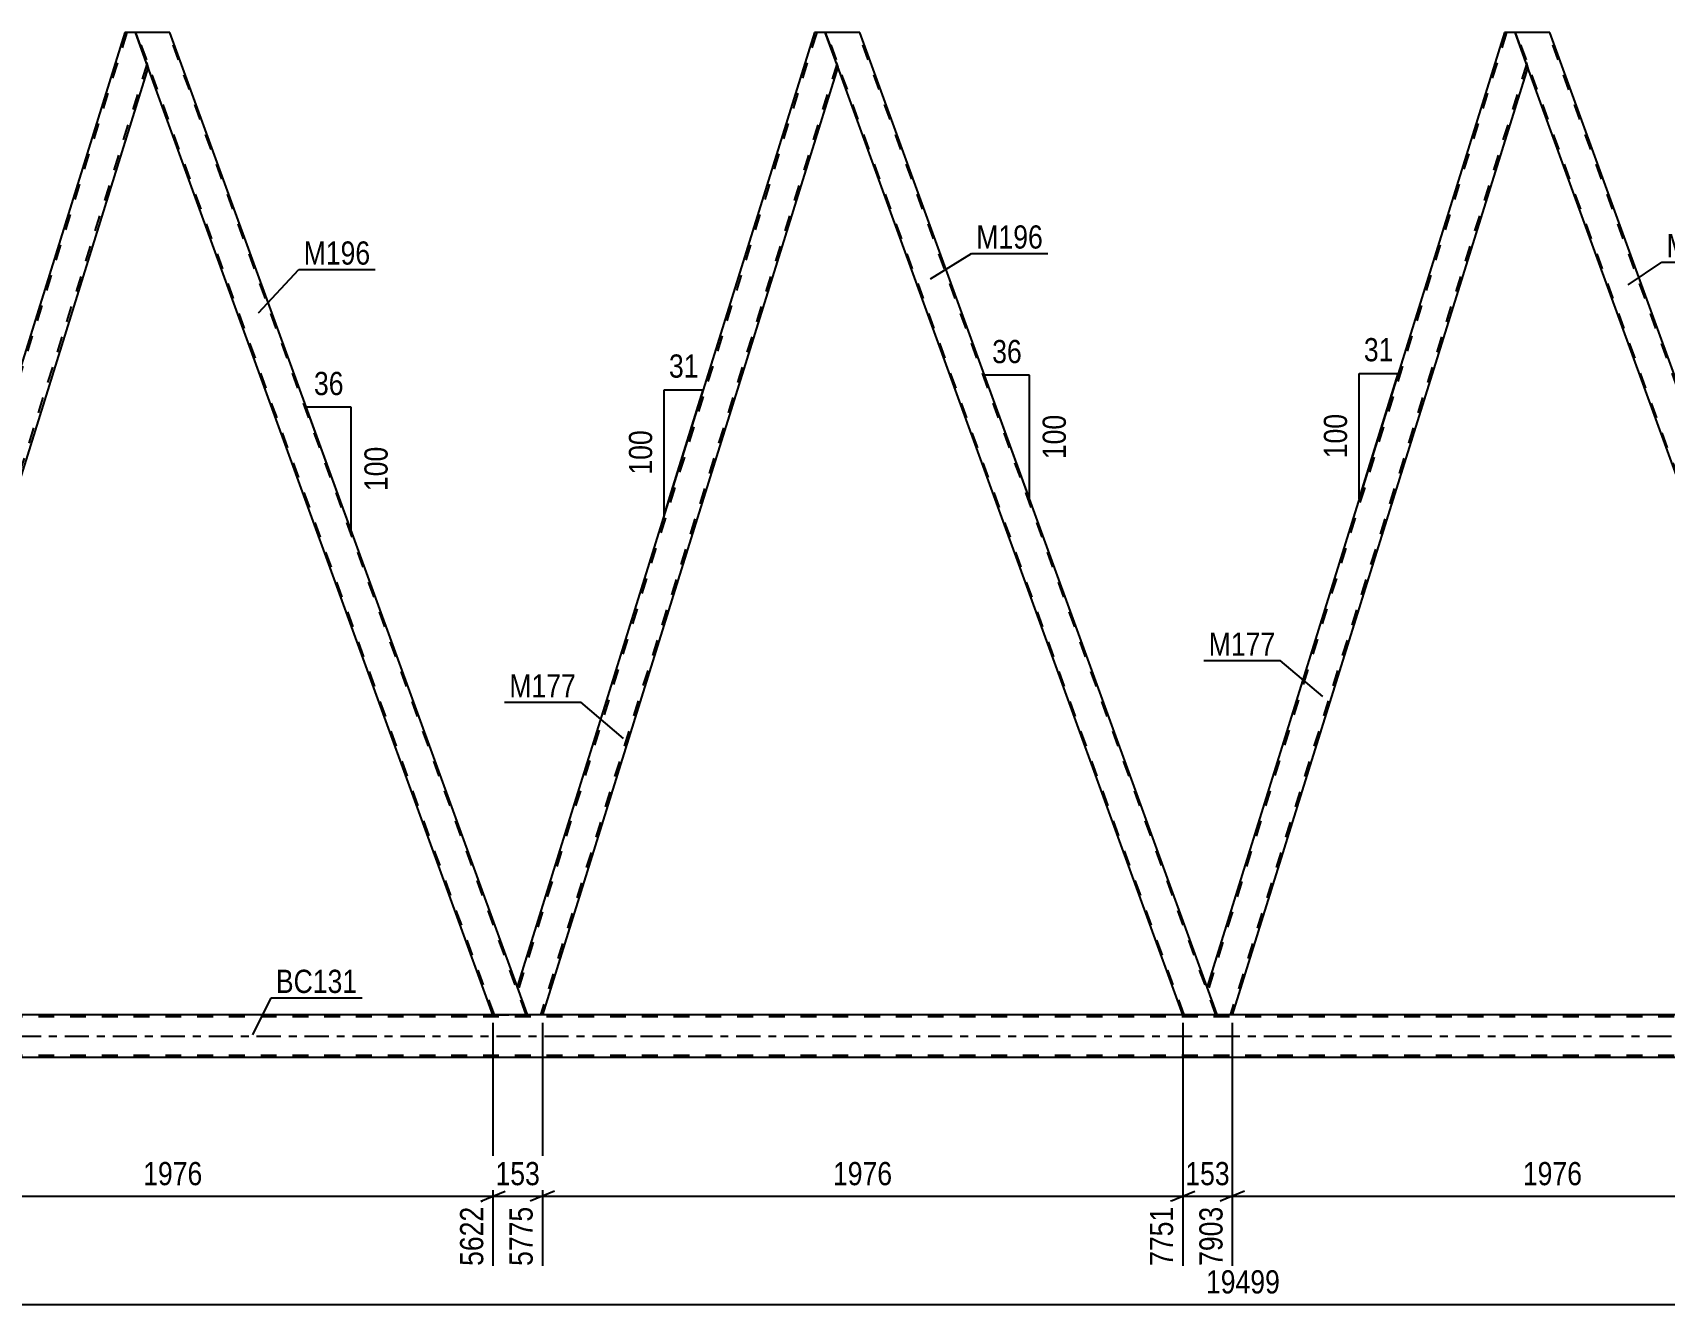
# Model space of a CAD drawing. Header units: millimetres. Extents: x 0 to 841, y 0 to 594.
# Drawn here: x 274.7 to 476.1, y 298.3 to 455.3 of the extents above; entities that cross this region are included whole.
import ezdxf

# ---------------------------------------------------------------- set-up
doc = ezdxf.new("R2010")
doc.units = ezdxf.units.MM
doc.linetypes.add('DXK_LINE_DOT2', pattern=[3.9198, 1.9599, -1.9599])
doc.linetypes.add('DXK_LINE_DOT3', pattern=[5.9187, 2.979, -0.9799, 0.9799, -0.9799])
doc.styles.add('Arial Narrow', font='ARIALN.TTF', dxfattribs={"height": 0.2})

# ---------------------------------------------------------------- blocks, each defined once
blk = doc.blocks.new('Part-814735430-3617 - 3299')
at = {"color": 7, "linetype": 'DXK_LINE_DOT2'}
for p, q in [((286.33, 455.29), (249.52, 337.17)), ((288.81, 451.41), (252.24, 334.07)), ((288.95, 451.04), (288.93, 451.09)), ((288.95, 451.04), (288.93, 451.09)), ((249.8, 338.89), (249.38, 337.54)), ((253.99, 338.89), (252.49, 334.07)), ((250.64, 334.07), (249.38, 337.54)), ((252.49, 334.07), (250.64, 334.07))]:
    blk.add_line(p, q, dxfattribs=at)
at = {"color": 2, "linetype": 'Continuous'}
for p, q in [((286.08, 455.29), (249.8, 338.89)), ((287.4, 455.29), (286.08, 455.29)), ((288.93, 451.09), (287.4, 455.29)), ((288.95, 451.04), (253.99, 338.89))]:
    blk.add_line(p, q, dxfattribs=at)
blk = doc.blocks.new('Part-814735430-3508 - 3299')
at = {"color": 2, "linetype": 'Continuous'}
for p, q in [((376.79, 455.29), (372.53, 455.29)), ((419.67, 337.49), (376.79, 455.29)), ((416.65, 334.07), (374.06, 451.09))]:
    blk.add_line(p, q, dxfattribs=at)
at = {"color": 7, "linetype": 'DXK_LINE_DOT2'}
for p, q in [((372.53, 455.29), (374.06, 451.09)), ((416.82, 334.07), (372.7, 455.29)), ((420.74, 334.07), (376.62, 455.29)), ((420.91, 334.07), (419.67, 337.49)), ((416.65, 334.07), (420.91, 334.07))]:
    blk.add_line(p, q, dxfattribs=at)
blk = doc.blocks.new('Part-814735430-3513 - 3299')
at = {"color": 2, "linetype": 'Continuous'}
for p, q in [((371.22, 455.29), (334.51, 337.54)), ((372.53, 455.29), (371.22, 455.29)), ((374.06, 451.09), (372.53, 455.29)), ((374.08, 451.04), (337.62, 334.07)), ((335.78, 334.07), (334.53, 337.49))]:
    blk.add_line(p, q, dxfattribs=at)
at = {"color": 7, "linetype": 'DXK_LINE_DOT2'}
for p, q in [((371.47, 455.29), (334.65, 337.17)), ((373.95, 451.41), (337.37, 334.07)), ((374.08, 451.04), (374.06, 451.09)), ((374.08, 451.04), (374.06, 451.09)), ((334.51, 337.54), (334.53, 337.49)), ((337.62, 334.07), (335.78, 334.07))]:
    blk.add_line(p, q, dxfattribs=at)
blk = doc.blocks.new('Part-814735430-3559 - 3299')
at = {"color": 2, "linetype": 'Continuous'}
for p, q in [((291.66, 455.29), (287.4, 455.29)), ((334.53, 337.49), (291.66, 455.29)), ((331.52, 334.07), (288.93, 451.09))]:
    blk.add_line(p, q, dxfattribs=at)
at = {"color": 7, "linetype": 'DXK_LINE_DOT2'}
for p, q in [((287.4, 455.29), (288.93, 451.09)), ((331.69, 334.07), (287.57, 455.29)), ((335.61, 334.07), (291.49, 455.29)), ((335.78, 334.07), (334.53, 337.49)), ((331.52, 334.07), (335.78, 334.07))]:
    blk.add_line(p, q, dxfattribs=at)
blk = doc.blocks.new('Part-814735430-3574 - 3299')
at = {"color": 2, "linetype": 'Continuous'}
for p, q in [((461.93, 455.29), (457.67, 455.29)), ((504.29, 338.89), (461.93, 455.29)), ((500.04, 338.89), (459.2, 451.09))]:
    blk.add_line(p, q, dxfattribs=at)
at = {"color": 7, "linetype": 'DXK_LINE_DOT2'}
for p, q in [((457.67, 455.29), (459.2, 451.09)), ((501.96, 334.07), (457.84, 455.29)), ((505.88, 334.07), (461.75, 455.29)), ((501.79, 334.07), (500.04, 338.89)), ((506.05, 334.07), (504.29, 338.89)), ((506.05, 334.07), (501.79, 334.07))]:
    blk.add_line(p, q, dxfattribs=at)
blk = doc.blocks.new('Part-814735430-3579 - 3299')
at = {"color": 2, "linetype": 'Continuous'}
for p, q in [((456.35, 455.29), (419.65, 337.54)), ((457.67, 455.29), (456.35, 455.29)), ((459.2, 451.09), (457.67, 455.29)), ((459.22, 451.04), (422.76, 334.07)), ((420.91, 334.07), (419.67, 337.49))]:
    blk.add_line(p, q, dxfattribs=at)
at = {"color": 7, "linetype": 'DXK_LINE_DOT2'}
for p, q in [((456.6, 455.29), (419.78, 337.17)), ((459.08, 451.41), (422.51, 334.07)), ((459.22, 451.04), (459.2, 451.09)), ((459.22, 451.04), (459.2, 451.09)), ((419.65, 337.54), (419.67, 337.49)), ((422.76, 334.07), (420.91, 334.07))]:
    blk.add_line(p, q, dxfattribs=at)
blk = doc.blocks.new('Part-814735430-3594 - 3299')
at = {"color": 7, "linetype": 'DXK_LINE_DOT2'}
for p, q in [((783.03, 333.83), (107.42, 333.83)), ((783.03, 329.03), (106.66, 329.03))]:
    blk.add_line(p, q, dxfattribs=at)
at = {"color": 2, "linetype": 'Continuous'}
for p, q in [((497.33, 334.07), (257.13, 334.07)), ((497.33, 328.79), (257.13, 328.79))]:
    blk.add_line(p, q, dxfattribs=at)
at = {"color": 7, "linetype": 'DXK_LINE_DOT3'}
blk.add_line((107.04, 331.43), (783.03, 331.43), dxfattribs=at)
blk = doc.blocks.new('StraightDimension-814735430-4970 - 3299')
at = {"color": 7, "linetype": 'Continuous'}
for p, q in [((252.49, 333.07), (252.49, 303.08)), ((331.52, 333.07), (331.52, 303.08)), ((253.99, 312.29), (250.99, 311.09)), ((330.02, 311.09), (333.02, 312.29)), ((252.49, 311.69), (331.52, 311.69))]:
    blk.add_line(p, q, dxfattribs=at)
at = {"color": 0}
blk.add_wipeout([(296.26, 312.44), (296.26, 316.64), (287.75, 316.64), (287.75, 312.44)], dxfattribs=at)
at = {"color": 0, "linetype": 'Continuous'}
blk.add_wipeout([(330.92, 310.99), (326.72, 310.99), (326.72, 302.48), (330.92, 302.48)], dxfattribs=at)
at = {"color": 3, "style": 'Arial Narrow'}
blk.add_text('1976', height=2.863, dxfattribs=at).set_placement((288.35, 313.04))
at = {"color": 3, "linetype": 'Continuous', "style": 'Arial Narrow'}
blk.add_text('5622', height=2.863, rotation=90.0002, dxfattribs=at).set_placement((330.32, 303.08))
blk = doc.blocks.new('AngleDimension-814735430-12287 - 3299')
at = {"color": 7, "linetype": 'Continuous'}
for p, q in [((438.42, 413.23), (443.24, 413.23)), ((438.42, 397.76), (443.24, 413.23)), ((438.42, 397.76), (438.42, 413.23)), ((439.28, 400.51), (443.24, 413.23))]:
    blk.add_line(p, q, dxfattribs=at)
at = {"color": 0}
for points in [[(443.26, 414.13), (443.26, 418.33), (438.4, 418.33), (438.4, 414.13)], [(437.52, 408.84), (433.32, 408.84), (433.32, 402.16), (437.52, 402.16)]]:
    blk.add_wipeout(points, dxfattribs=at)
at = {"color": 3, "style": 'Arial Narrow'}
blk.add_text('31', height=2.863, dxfattribs=at).set_placement((439, 414.73))
blk.add_text('100', height=2.863, rotation=90.0002, dxfattribs=at).set_placement((436.92, 402.76))
blk = doc.blocks.new('StraightDimension-814735430-4898 - 3299')
at = {"color": 7, "linetype": 'Continuous'}
for p, q in [((416.65, 333.07), (416.65, 303.08)), ((422.76, 333.07), (422.76, 303.08)), ((415.15, 311.09), (418.15, 312.29)), ((424.26, 312.29), (421.26, 311.09)), ((416.65, 311.69), (422.76, 311.69))]:
    blk.add_line(p, q, dxfattribs=at)
at = {"color": 0}
blk.add_wipeout([(423.05, 312.44), (423.05, 316.64), (416.36, 316.64), (416.36, 312.44)], dxfattribs=at)
at = {"color": 0, "linetype": 'Continuous'}
blk.add_wipeout([(422.16, 310.99), (417.96, 310.99), (417.96, 302.48), (422.16, 302.48)], dxfattribs=at)
at = {"color": 3, "style": 'Arial Narrow'}
blk.add_text('153', height=2.863, dxfattribs=at).set_placement((416.96, 313.04))
at = {"color": 3, "linetype": 'Continuous', "style": 'Arial Narrow'}
blk.add_text('7903', height=2.863, rotation=90.0002, dxfattribs=at).set_placement((421.56, 303.08))
blk = doc.blocks.new('StraightDimension-814735430-4922 - 3299')
at = {"color": 7, "linetype": 'Continuous'}
for p, q in [((337.62, 333.07), (337.62, 303.08)), ((416.65, 333.07), (416.65, 303.08)), ((339.12, 312.29), (336.12, 311.09)), ((415.15, 311.09), (418.15, 312.29)), ((337.62, 311.69), (416.65, 311.69))]:
    blk.add_line(p, q, dxfattribs=at)
at = {"color": 0}
blk.add_wipeout([(381.39, 312.44), (381.39, 316.64), (372.88, 316.64), (372.88, 312.44)], dxfattribs=at)
at = {"color": 0, "linetype": 'Continuous'}
blk.add_wipeout([(416.05, 310.99), (411.85, 310.99), (411.85, 302.48), (416.05, 302.48)], dxfattribs=at)
at = {"color": 3, "style": 'Arial Narrow'}
blk.add_text('1976', height=2.863, dxfattribs=at).set_placement((373.48, 313.04))
at = {"color": 3, "linetype": 'Continuous', "style": 'Arial Narrow'}
blk.add_text('7751', height=2.863, rotation=90.0002, dxfattribs=at).set_placement((415.45, 303.08))
blk = doc.blocks.new('AngleDimension-814735430-3841 - 3299')
at = {"color": 7, "linetype": 'Continuous'}
for p, q in [((395.48, 403.95), (392.18, 413)), ((397.72, 413), (392.18, 413)), ((397.72, 397.78), (392.18, 413)), ((397.72, 397.78), (397.72, 413))]:
    blk.add_line(p, q, dxfattribs=at)
at = {"color": 0}
for points in [[(397.38, 413.9), (397.38, 418.1), (392.53, 418.1), (392.53, 413.9)], [(402.82, 408.73), (398.62, 408.73), (398.62, 402.05), (402.82, 402.05)]]:
    blk.add_wipeout(points, dxfattribs=at)
at = {"color": 3, "style": 'Arial Narrow'}
blk.add_text('36', height=2.863, dxfattribs=at).set_placement((393.13, 414.5))
blk.add_text('100', height=2.863, rotation=90.0002, dxfattribs=at).set_placement((402.22, 402.65))
blk = doc.blocks.new('AngleDimension-814735430-3855 - 3299')
at = {"color": 7, "linetype": 'Continuous'}
for p, q in [((352.66, 411.21), (357.48, 411.21)), ((352.66, 395.75), (357.48, 411.21)), ((352.66, 395.75), (352.66, 411.21)), ((353.35, 397.99), (357.48, 411.21))]:
    blk.add_line(p, q, dxfattribs=at)
at = {"color": 0}
for points in [[(357.5, 412.11), (357.5, 416.31), (352.64, 416.31), (352.64, 412.11)], [(351.76, 406.82), (347.56, 406.82), (347.56, 400.14), (351.76, 400.14)]]:
    blk.add_wipeout(points, dxfattribs=at)
at = {"color": 3, "style": 'Arial Narrow'}
blk.add_text('31', height=2.863, dxfattribs=at).set_placement((353.24, 412.71))
blk.add_text('100', height=2.863, rotation=90.0002, dxfattribs=at).set_placement((351.16, 400.74))
blk = doc.blocks.new('AngleDimension-814735430-3869 - 3299')
at = {"color": 7, "linetype": 'Continuous'}
for p, q in [((309.96, 405), (308.48, 409.06)), ((314.02, 409.06), (308.48, 409.06)), ((314.02, 393.84), (308.48, 409.06)), ((314.02, 393.84), (314.02, 409.06))]:
    blk.add_line(p, q, dxfattribs=at)
at = {"color": 0}
for points in [[(313.68, 409.96), (313.68, 414.16), (308.83, 414.16), (308.83, 409.96)], [(319.12, 404.79), (314.92, 404.79), (314.92, 398.11), (319.12, 398.11)]]:
    blk.add_wipeout(points, dxfattribs=at)
at = {"color": 3, "style": 'Arial Narrow'}
blk.add_text('36', height=2.863, dxfattribs=at).set_placement((309.43, 410.56))
blk.add_text('100', height=2.863, rotation=90.0002, dxfattribs=at).set_placement((318.52, 398.71))
blk = doc.blocks.new('StraightDimension-814735430-4637 - 3299')
at = {"color": 7, "linetype": 'Continuous'}
blk.add_line((54.27, 298.33), (793.89, 298.33), dxfattribs=at)
at = {"color": 0}
blk.add_wipeout([(429.25, 299.08), (429.25, 303.28), (418.91, 303.28), (418.91, 299.08)], dxfattribs=at)
at = {"color": 3, "style": 'Arial Narrow'}
blk.add_text('19499', height=2.863, dxfattribs=at).set_placement((419.51, 299.68))
blk = doc.blocks.new('StraightDimension-814735430-4874 - 3299')
at = {"color": 7, "linetype": 'Continuous'}
for p, q in [((422.76, 333.07), (422.76, 303.08)), ((501.79, 333.07), (501.79, 303.08)), ((424.26, 312.29), (421.26, 311.09)), ((500.29, 311.09), (503.29, 312.29)), ((422.76, 311.69), (501.79, 311.69))]:
    blk.add_line(p, q, dxfattribs=at)
at = {"color": 0}
blk.add_wipeout([(466.53, 312.44), (466.53, 316.64), (458.02, 316.64), (458.02, 312.44)], dxfattribs=at)
at = {"color": 0, "linetype": 'Continuous'}
blk.add_wipeout([(501.19, 310.99), (496.99, 310.99), (496.99, 302.48), (501.19, 302.48)], dxfattribs=at)
at = {"color": 3, "style": 'Arial Narrow'}
blk.add_text('1976', height=2.863, dxfattribs=at).set_placement((458.62, 313.04))
at = {"color": 3, "linetype": 'Continuous', "style": 'Arial Narrow'}
blk.add_text('9879', height=2.863, rotation=90.0002, dxfattribs=at).set_placement((500.59, 303.08))
blk = doc.blocks.new('StraightDimension-814735430-4946 - 3299')
at = {"color": 7, "linetype": 'Continuous'}
for p, q in [((331.52, 333.07), (331.52, 303.08)), ((337.62, 333.07), (337.62, 303.08)), ((330.02, 311.09), (333.02, 312.29)), ((339.12, 312.29), (336.12, 311.09)), ((331.52, 311.69), (337.62, 311.69))]:
    blk.add_line(p, q, dxfattribs=at)
at = {"color": 0}
blk.add_wipeout([(337.91, 312.44), (337.91, 316.64), (331.23, 316.64), (331.23, 312.44)], dxfattribs=at)
at = {"color": 0, "linetype": 'Continuous'}
blk.add_wipeout([(337.02, 310.99), (332.82, 310.99), (332.82, 302.48), (337.02, 302.48)], dxfattribs=at)
at = {"color": 3, "style": 'Arial Narrow'}
blk.add_text('153', height=2.863, dxfattribs=at).set_placement((331.83, 313.04))
at = {"color": 3, "linetype": 'Continuous', "style": 'Arial Narrow'}
blk.add_text('5775', height=2.863, rotation=90.0002, dxfattribs=at).set_placement((336.42, 303.08))
blk = doc.blocks.new('Mark-814735430-3504 - 3299')
at = {"color": 0}
blk.add_wipeout([(399.4, 428.64), (399.4, 431.64), (391.17, 431.64), (391.17, 428.64)], dxfattribs=at)
blk.add_wipeout([(399.4, 428.64), (399.4, 431.64), (391.17, 431.64), (391.17, 428.64)], dxfattribs=at)
at = {"color": 30, "linetype": 'Continuous'}
for p, q in [((385.53, 424.89), (390.57, 428.04)), ((390.57, 428.04), (400, 428.04))]:
    blk.add_line(p, q, dxfattribs=at)
at = {"color": 3, "style": 'Arial Narrow'}
blk.add_text('M196', height=2.863, dxfattribs=at).set_placement((391.17, 428.64))
blk = doc.blocks.new('Mark-814735430-3509 - 3299')
at = {"color": 0}
blk.add_wipeout([(341.77, 373.24), (341.77, 376.24), (333.54, 376.24), (333.54, 373.24)], dxfattribs=at)
blk.add_wipeout([(341.77, 373.24), (341.77, 376.24), (333.54, 376.24), (333.54, 373.24)], dxfattribs=at)
at = {"color": 30, "linetype": 'Continuous'}
for p in [(332.94, 372.64), (347.62, 368.19)]:
    blk.add_line(p, (342.37, 372.64), dxfattribs=at)
at = {"color": 3, "style": 'Arial Narrow'}
blk.add_text('M177', height=2.863, dxfattribs=at).set_placement((333.54, 373.24))
blk = doc.blocks.new('Mark-814735430-3555 - 3299')
at = {"color": 0}
blk.add_wipeout([(316.38, 426.66), (316.38, 429.66), (308.16, 429.66), (308.16, 426.66)], dxfattribs=at)
blk.add_wipeout([(316.38, 426.66), (316.38, 429.66), (308.16, 429.66), (308.16, 426.66)], dxfattribs=at)
at = {"color": 30, "linetype": 'Continuous'}
for p, q in [((302.58, 420.72), (307.56, 426.06)), ((307.56, 426.06), (316.98, 426.06))]:
    blk.add_line(p, q, dxfattribs=at)
at = {"color": 3, "style": 'Arial Narrow'}
blk.add_text('M196', height=2.863, dxfattribs=at).set_placement((308.16, 426.66))
blk = doc.blocks.new('Mark-814735430-3570 - 3299')
at = {"color": 0}
blk.add_wipeout([(484.58, 427.57), (484.58, 430.57), (476.36, 430.57), (476.36, 427.57)], dxfattribs=at)
blk.add_wipeout([(484.58, 427.57), (484.58, 430.57), (476.36, 430.57), (476.36, 427.57)], dxfattribs=at)
at = {"color": 30, "linetype": 'Continuous'}
for p, q in [((471.63, 424.15), (475.76, 426.97)), ((475.76, 426.97), (485.18, 426.97))]:
    blk.add_line(p, q, dxfattribs=at)
at = {"color": 3, "style": 'Arial Narrow'}
blk.add_text('M196', height=2.863, dxfattribs=at).set_placement((476.36, 427.57))
blk = doc.blocks.new('Mark-814735430-3575 - 3299')
at = {"color": 0}
blk.add_wipeout([(428.07, 378.39), (428.07, 381.39), (419.85, 381.39), (419.85, 378.39)], dxfattribs=at)
blk.add_wipeout([(428.07, 378.39), (428.07, 381.39), (419.85, 381.39), (419.85, 378.39)], dxfattribs=at)
at = {"color": 30, "linetype": 'Continuous'}
for p in [(419.25, 377.79), (433.92, 373.34)]:
    blk.add_line(p, (428.67, 377.79), dxfattribs=at)
at = {"color": 3, "style": 'Arial Narrow'}
blk.add_text('M177', height=2.863, dxfattribs=at).set_placement((419.85, 378.39))
blk = doc.blocks.new('Mark-814735430-3590 - 3299')
at = {"color": 0}
blk.add_wipeout([(314.78, 336.77), (314.78, 339.77), (304.73, 339.77), (304.73, 336.77)], dxfattribs=at)
blk.add_wipeout([(314.78, 336.77), (314.78, 339.77), (304.73, 339.77), (304.73, 336.77)], dxfattribs=at)
at = {"color": 30, "linetype": 'Continuous'}
for p, q in [((301.89, 331.59), (304.13, 336.17)), ((304.13, 336.17), (315.38, 336.17))]:
    blk.add_line(p, q, dxfattribs=at)
at = {"color": 3, "style": 'Arial Narrow'}
blk.add_text('BC131', height=2.863, dxfattribs=at).set_placement((304.73, 336.77))

msp = doc.modelspace()

# ---------------------------------------------------------------- block references
for name in ['Part-814735430-3617 - 3299', 'Part-814735430-3559 - 3299', 'Part-814735430-3513 - 3299', 'Part-814735430-3508 - 3299', 'Part-814735430-3579 - 3299', 'Part-814735430-3574 - 3299', 'Part-814735430-3594 - 3299']:
    msp.add_blockref(name, (0, 0))

# ---------------------------------------------------------------- next in the draw order: block references
for name in ['AngleDimension-814735430-3841 - 3299', 'AngleDimension-814735430-12287 - 3299', 'AngleDimension-814735430-3855 - 3299', 'AngleDimension-814735430-3869 - 3299', 'StraightDimension-814735430-4970 - 3299', 'StraightDimension-814735430-4898 - 3299']:
    msp.add_blockref(name, (0, 0))

# ---------------------------------------------------------------- next in the draw order: block references
msp.add_blockref('StraightDimension-814735430-4922 - 3299', (0, 0))

# ---------------------------------------------------------------- next in the draw order: block references
msp.add_blockref('StraightDimension-814735430-4637 - 3299', (0, 0))

# ---------------------------------------------------------------- next in the draw order: block references
for name in ['Mark-814735430-3504 - 3299', 'Mark-814735430-3555 - 3299', 'Mark-814735430-3570 - 3299', 'Mark-814735430-3575 - 3299', 'Mark-814735430-3509 - 3299', 'Mark-814735430-3590 - 3299', 'StraightDimension-814735430-4946 - 3299', 'StraightDimension-814735430-4874 - 3299']:
    msp.add_blockref(name, (0, 0))

doc.saveas('drawing.dxf')
